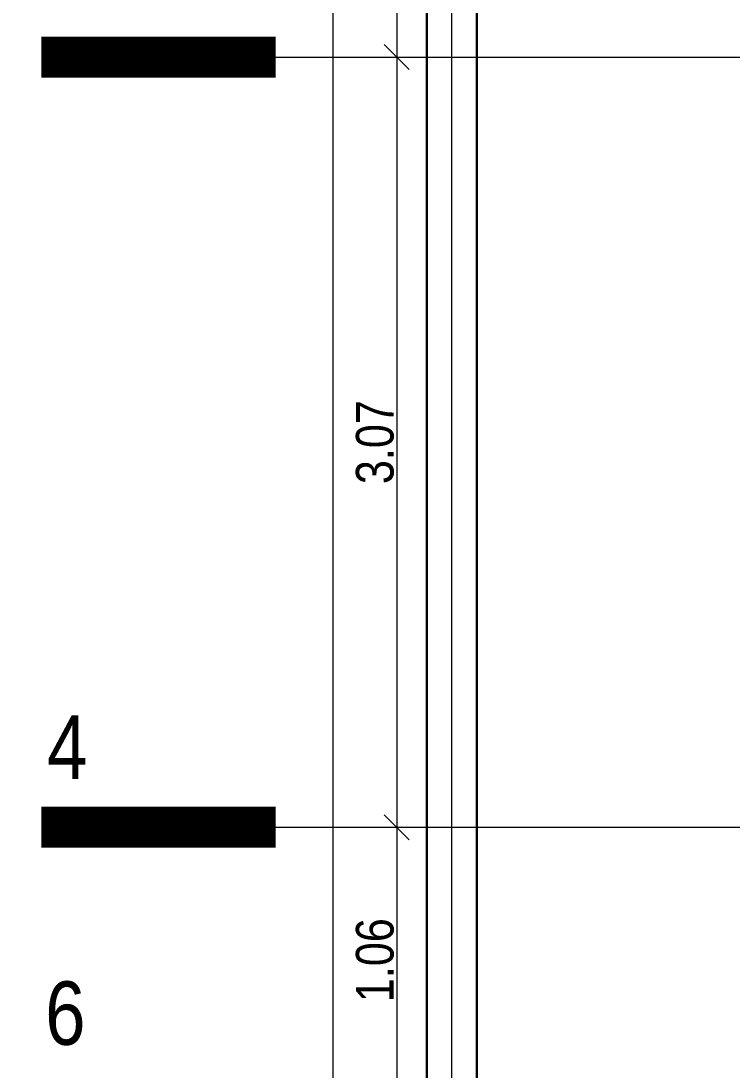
# Model space of a CAD drawing. Header units: millimetres. Extents: x 2787.4 to 2811.7, y 1328.5 to 1358.7.
# Drawn here: x 2788.771 to 2791.605, y 1347.867 to 1352.052 of the extents above; entities that cross this region are included whole.
import ezdxf
from ezdxf.enums import TextEntityAlignment as Align

# ---------------------------------------------------------------- set-up
doc = ezdxf.new("R2010")
doc.units = ezdxf.units.MM
doc.linetypes.add('ACAD_ISO04W100', pattern=[30, 24, -3, 0, -3])
doc.linetypes.add('CENTER', pattern=[2, 1.25, -0.25, 0.25, -0.25])
doc.layers.get('0').update_dxf_attribs({"lineweight": 5})
doc.layers.get('Defpoints').update_dxf_attribs({"lineweight": 5})
for name, color, linetype, lineweight in [('0 EJES', 8, 'CENTER', 0), ('14-DIM INTERIOR', 7, 'Continuous', 5), ('7-EJES', 7, 'ACAD_ISO04W100', 5), ('MUROS', 7, 'Continuous', 30)]:
    doc.layers.add(name, color=color, linetype=linetype, lineweight=lineweight)
doc.styles.add('ARIALNARROW', font='ARIALN.TTF', dxfattribs={"height": 0.13})
doc.styles.add('TEXTOS', font='ARIALN.TTF')
doc.dimstyles.new('Copy of COTAS-DET', dxfattribs={"dimtxt": 0.15, "dimasz": 0.1, "dimexe": 0.18, "dimexo": 0.0625, "dimgap": 0.01, "dimtad": 1, "dimzin": 0, "dimdsep": 46, "dimtxsty": 'TEXTOS', "dimblk": 'OBLIQUE', "dimcen": 0.04, "dimse1": 1, "dimse2": 1, "dimclrd": 256, "dimclrt": 256, "dimadec": 0, "dimazin": 0, "dimtfac": 1, "dimtofl": 0, "dimtmove": 0, "dimatfit": 3, "dimfxl": 1, "dimtolj": 1, "dimtzin": 0, "dimlwd": -1, "dimarcsym": 0})

# ---------------------------------------------------------------- blocks, each defined once
blk = doc.blocks.new('_Oblique')
at = {"color": 0, "lineweight": -2}
blk.add_line((-0.5, -0.5), (0.5, 0.5), dxfattribs=at)
blk = doc.blocks.new('*D146')
at = {"layer": '14-DIM INTERIOR', "transparency": 16777216}
blk.add_line((2790.2684, 1356.2087), (2790.2684, 1351.9087), dxfattribs=at)
at = {"layer": 'Defpoints', "color": 0, "transparency": 16777216}
for p in [(2790.1822, 1356.2087), (2790.1822, 1351.9087), (2790.2684, 1351.9087)]:
    blk.add_point(p, dxfattribs=at)
at = {"layer": '14-DIM INTERIOR', "transparency": 16777216, "xscale": 0.1, "yscale": 0.1, "zscale": 0.1}
for p, rotation in [((2790.2684, 1356.2087), 90), ((2790.2684, 1351.9087), 270)]:
    blk.add_blockref('_Oblique', p, dxfattribs=dict(at, rotation=rotation))
at = {"layer": '14-DIM INTERIOR', "transparency": 16777216, "insert": (2790.1819, 1354.0587), "char_height": 0.15, "attachment_point": 5, "rotation": 90, "style": 'TEXTOS'}
blk.add_mtext('\\A1;4.30', dxfattribs=at)
blk = doc.blocks.new('*D147')
at = {"layer": '14-DIM INTERIOR', "transparency": 16777216}
blk.add_line((2790.2684, 1351.9087), (2790.2684, 1348.8387), dxfattribs=at)
at = {"layer": 'Defpoints', "color": 0, "transparency": 16777216}
for p in [(2790.1822, 1351.9087), (2790.2684, 1348.8387), (2790.2684, 1348.8387)]:
    blk.add_point(p, dxfattribs=at)
at = {"layer": '14-DIM INTERIOR', "transparency": 16777216, "xscale": 0.1, "yscale": 0.1, "zscale": 0.1}
for p, rotation in [((2790.2684, 1351.9087), 90), ((2790.2684, 1348.8387), 270)]:
    blk.add_blockref('_Oblique', p, dxfattribs=dict(at, rotation=rotation))
at = {"layer": '14-DIM INTERIOR', "transparency": 16777216, "insert": (2790.1819, 1350.3737), "char_height": 0.15, "attachment_point": 5, "rotation": 90, "style": 'TEXTOS'}
blk.add_mtext('\\A1;3.07', dxfattribs=at)
blk = doc.blocks.new('*D148')
at = {"layer": '14-DIM INTERIOR', "transparency": 16777216}
blk.add_line((2790.2684, 1348.8387), (2790.2684, 1347.7787), dxfattribs=at)
at = {"layer": 'Defpoints', "color": 0, "transparency": 16777216}
for p in [(2790.2684, 1348.8387), (2790.2684, 1347.7787), (2790.2684, 1347.7787)]:
    blk.add_point(p, dxfattribs=at)
at = {"layer": '14-DIM INTERIOR', "transparency": 16777216, "xscale": 0.1, "yscale": 0.1, "zscale": 0.1}
for p, rotation in [((2790.2684, 1348.8387), 90), ((2790.2684, 1347.7787), 270)]:
    blk.add_blockref('_Oblique', p, dxfattribs=dict(at, rotation=rotation))
at = {"layer": '14-DIM INTERIOR', "transparency": 16777216, "insert": (2790.1819, 1348.3087), "char_height": 0.15, "attachment_point": 5, "rotation": 90, "style": 'TEXTOS'}
blk.add_mtext('\\A1;1.06', dxfattribs=at)
blk = doc.blocks.new('*D169')
at = {"layer": '14-DIM INTERIOR', "transparency": 16777216}
blk.add_line((2790.0152, 1335.0587), (2790.0152, 1356.3087), dxfattribs=at)
at = {"layer": 'Defpoints', "color": 0, "transparency": 16777216}
for p in [(2790.0152, 1356.3087), (2790.3879, 1356.3087), (2790.3879, 1335.0587)]:
    blk.add_point(p, dxfattribs=at)
at = {"layer": '14-DIM INTERIOR', "transparency": 16777216, "xscale": 0.1, "yscale": 0.1, "zscale": 0.1}
for p, rotation in [((2790.0152, 1356.3087), 90), ((2790.0152, 1335.0587), 270)]:
    blk.add_blockref('_Oblique', p, dxfattribs=dict(at, rotation=rotation))
at = {"layer": '14-DIM INTERIOR', "transparency": 16777216, "insert": (2789.9286, 1345.6837), "char_height": 0.15, "attachment_point": 5, "rotation": 90, "style": 'TEXTOS'}
blk.add_mtext('\\A1;21.25', dxfattribs=at)

msp = doc.modelspace()

# ---------------------------------------------------------------- linework, layer by layer
at = {"const_width": 0.163}
for points in [[(2788.852, 1351.9087), (2789.7854, 1351.9087)], [(2788.852, 1348.8387), (2789.7854, 1348.8387)]]:
    msp.add_lwpolyline(points, dxfattribs=at)
at = {"layer": '7-EJES', "ltscale": 0.5}
for p, q in [((2790.3879, 1332.2769), (2790.3879, 1356.9112)), ((2790.4879, 1332.2769), (2790.4879, 1356.9112)), ((2789.7854, 1351.9087), (2801.0159, 1351.9087))]:
    msp.add_line(p, q, dxfattribs=at)
msp.add_lwpolyline([(2789.7854, 1348.8387), (2796.0929, 1348.8387)], dxfattribs=at)
at = {"layer": 'MUROS'}
for p, q in [((2790.3879, 1335.0587), (2790.3879, 1356.3087)), ((2790.5879, 1335.0587), (2790.5879, 1356.1087))]:
    msp.add_line(p, q, dxfattribs=at)

# ---------------------------------------------------------------- texts
at = {"layer": '0 EJES', "color": 18, "linetype": 'Continuous', "true_color": 0x000000, "style": 'ARIALNARROW'}
for s, p in [('4', (2789.0355, 1348.9554)), ('6', (2789.0279, 1347.8954))]:
    msp.add_text(s, height=0.2528, dxfattribs=at).set_placement(p, align=Align.BOTTOM_RIGHT)

# ---------------------------------------------------------------- dimensions: what is measured, and where the dimension line sits
at = {"layer": '14-DIM INTERIOR'}
for p1, p2, distance, picture, middle in [((2790.3879, 1335.0587), (2790.3879, 1356.3087), 0.3727, '*D169', (2789.9286, 1345.6837)), ((2790.1822, 1356.2087), (2790.1822, 1351.9087), 0.0863, '*D146', (2790.1819, 1354.0587))]:
    dim = msp.add_aligned_dim(p1=p1, p2=p2, distance=distance, dimstyle='Copy of COTAS-DET', dxfattribs=at)
    dim.commit()
    dim.dimension.update_dxf_attribs({"geometry": picture, "text_midpoint": middle})
for base, p1, p2, picture, middle in [((2790.2684, 1348.8387), (2790.1822, 1351.9087), (2790.2684, 1348.8387), '*D147', (2790.1819, 1350.3737)), ((2790.2684, 1347.7787), (2790.2684, 1348.8387), (2790.2684, 1347.7787), '*D148', (2790.1819, 1348.3087))]:
    dim = msp.add_linear_dim(base=base, p1=p1, p2=p2, angle=90, dimstyle='Copy of COTAS-DET', override={"dimtmove": 1}, dxfattribs=at)
    dim.commit()
    dim.dimension.update_dxf_attribs({"geometry": picture, "text_midpoint": middle})

doc.saveas('drawing.dxf')
